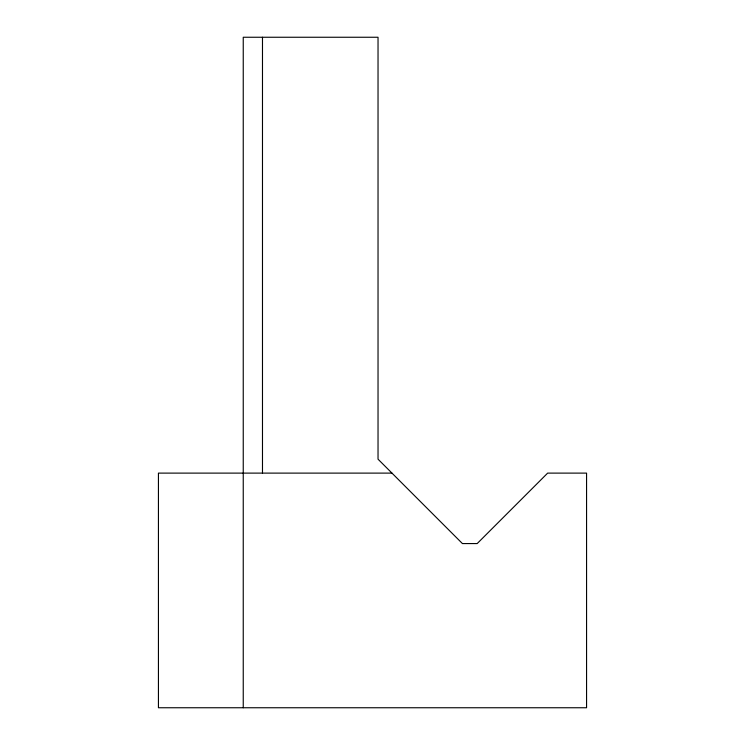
<?xml version="1.0" encoding="UTF-8"?>
<svg xmlns="http://www.w3.org/2000/svg" width="745" height="745" viewBox="0 0 745 745"><rect width="100%" height="100%" fill="white"/><g stroke="black" fill="none" stroke-linecap="round" stroke-linejoin="round"><path stroke-width="1.12" d="M391.963 473.112L158.434 473.112L158.434 707.75L586.566 707.75L586.566 473.112L547.65 473.112L477.182 543.571L462.422 543.571L378.032 459.181L378.032 37.25L243.243 37.25L243.243 707.75M262.482 37.25L262.482 473.112"/></g></svg>
